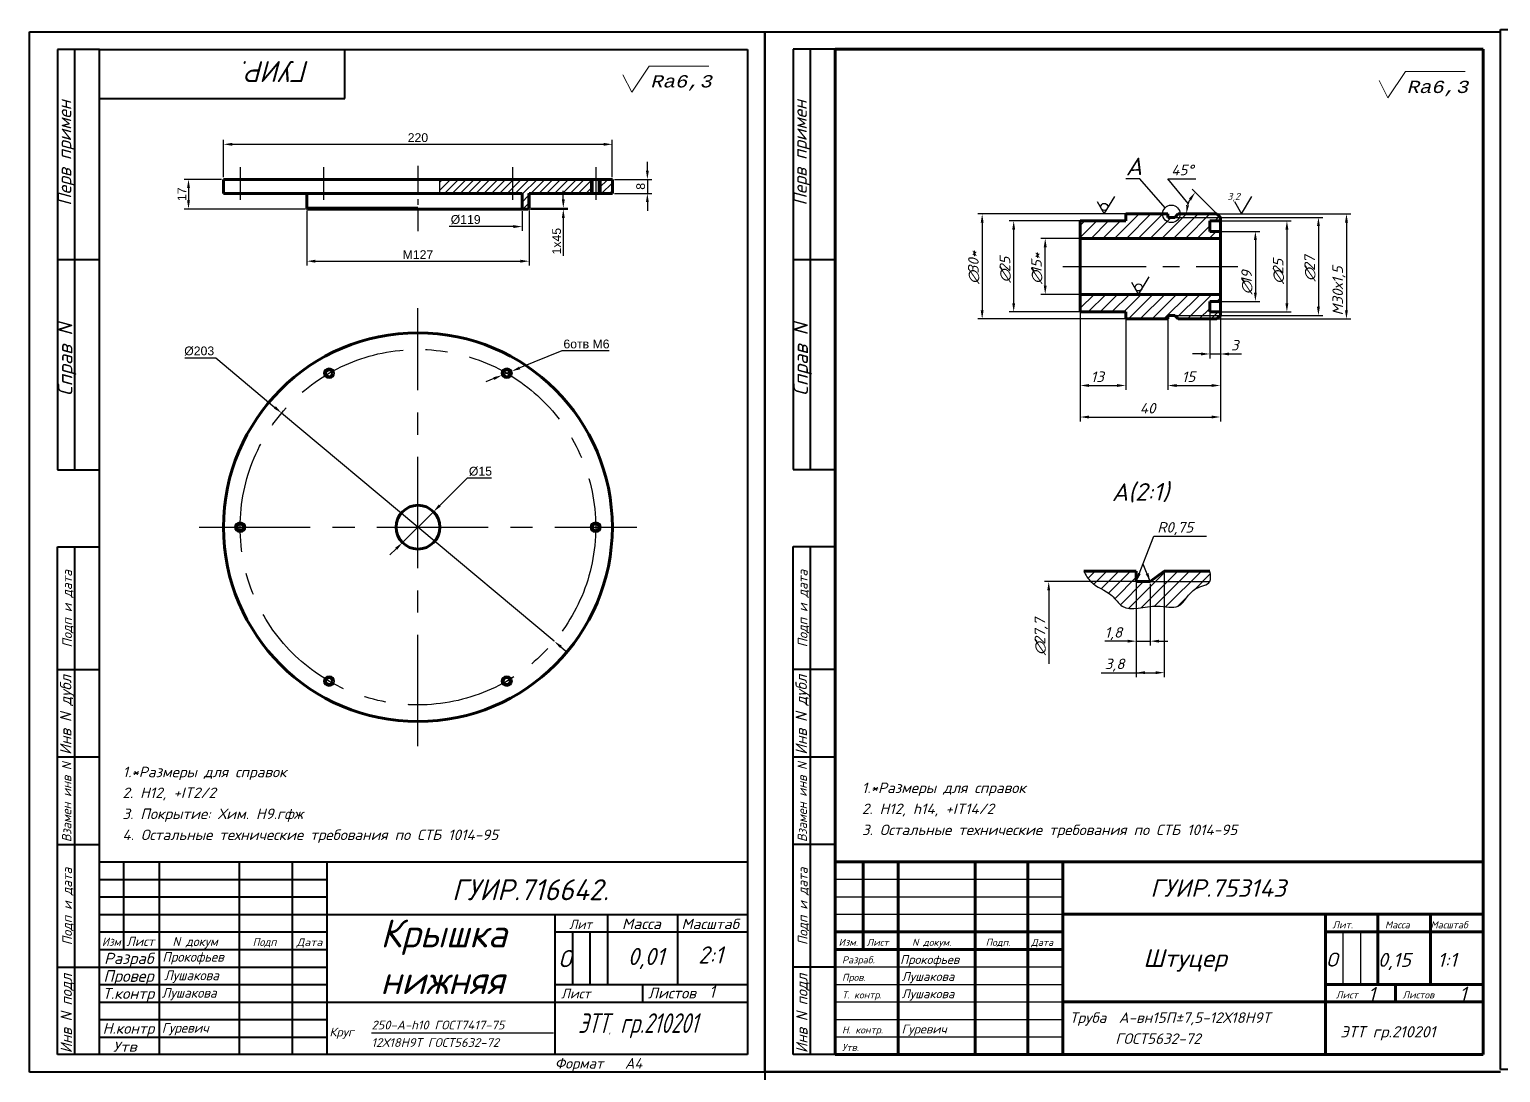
# Model space of a CAD drawing. Header units: millimetres. Extents: x 10739 to 32134, y 609 to 16625.
# Drawn here: x 28827.8 to 29247.8, y 3043.1 to 3341 of the extents above; entities that cross this region are included whole.
import ezdxf
from ezdxf.enums import TextEntityAlignment as Align

# ---------------------------------------------------------------- set-up
doc = ezdxf.new("R2010")
doc.units = ezdxf.units.MM
doc.linetypes.add('CENTER', pattern=[50.8, 31.75, -6.35, 6.35, -6.35])
for name, color, linetype in [('1', 2, 'Continuous'), ('разм', 3, 'Continuous'), ('РАМКА', 7, 'Continuous')]:
    doc.layers.add(name, color=color, linetype=linetype)
for name, color, linetype, lineweight in [('2', 1, 'Continuous', 60), ('разьеры', 10, 'Continuous', 25), ('тонкая-текст-02', 4, 'Continuous', 20)]:
    doc.layers.add(name, color=color, linetype=linetype, lineweight=lineweight)
doc.styles.add('6', font='cour.ttf', dxfattribs={"oblique": 15, "height": 3.5})
doc.styles.add('ADRF1', font='romans', dxfattribs={"oblique": 15})
doc.styles.add('ISOCPEUR', font='isocpeur.ttf', dxfattribs={"oblique": 15})
doc.styles.get("Standard").update_dxf_attribs({"font": 'arial.ttf'})
doc.dimstyles.new('ISO-25', dxfattribs={"dimtxt": 2.5, "dimasz": 2.5, "dimexe": 1.25, "dimexo": 0.625, "dimtad": 1, "dimtxsty": 'Standard', "dimcen": 2.5, "dimadec": 0, "dimazin": 0, "dimtfac": 1, "dimtmove": 0, "dimatfit": 3, "dimfxl": 1, "dimarcsym": 0})
doc.dimstyles.new('СВОЙ', dxfattribs={"dimtxt": 2.5, "dimasz": 2.5, "dimexe": 1.25, "dimexo": 0.625, "dimtad": 1, "dimtoh": 1, "dimtxsty": 'Standard', "dimcen": 2.5, "dimclrd": 256, "dimclre": 256, "dimadec": 0, "dimazin": 0, "dimtfac": 1, "dimtmove": 0, "dimatfit": 3, "dimfxl": 1, "dimarcsym": 0})

# ---------------------------------------------------------------- blocks, each defined once
blk = doc.blocks.new('*D137')
at = {"layer": 'Defpoints', "color": 0, "lineweight": 25, "transparency": 16777216}
for p in [(28943.14, 3203.24), (28934.27, 3194.43)]:
    blk.add_point(p, dxfattribs=at)
at = {"layer": 'разьеры', "lineweight": -2, "transparency": 16777216}
for p, q in [((28952.77, 3212.8), (28944.91, 3205)), ((28959.71, 3212.8), (28952.77, 3212.8)), ((28934.27, 3194.43), (28943.14, 3203.24)), ((28932.49, 3192.67), (28930.72, 3190.91))]:
    blk.add_line(p, q, dxfattribs=at)
at = {"layer": 'разьеры', "lineweight": 25, "transparency": 16777216}
for points in [[(28944.62, 3205.3), (28945.2, 3204.71), (28943.14, 3203.24)], [(28932.2, 3192.96), (28932.79, 3192.37), (28934.27, 3194.43)]]:
    blk.add_solid(points, dxfattribs=at)
at = {"layer": 'разьеры', "color": 0, "lineweight": 25, "transparency": 16777216, "insert": (28956.55, 3214.77), "char_height": 2.5, "width": 7.960854198074685e-13, "attachment_point": 5}
blk.add_mtext('%%c15', dxfattribs=at)
blk = doc.blocks.new('*D138')
at = {"layer": 'Defpoints', "color": 0, "lineweight": 25, "transparency": 16777216}
for p in [(28899.79, 3231.42), (28977.61, 3166.25)]:
    blk.add_point(p, dxfattribs=at)
at = {"layer": 'разьеры', "lineweight": -2, "transparency": 16777216}
for p, q in [((28872.14, 3247.15), (28881.01, 3247.15)), ((28881.01, 3247.15), (28897.88, 3233.02)), ((28977.61, 3166.25), (28899.79, 3231.42)), ((28979.53, 3164.65), (28981.44, 3163.04))]:
    blk.add_line(p, q, dxfattribs=at)
at = {"layer": 'разьеры', "lineweight": 25, "transparency": 16777216}
for points in [[(28898.14, 3233.34), (28897.61, 3232.7), (28899.79, 3231.42)], [(28979.8, 3164.97), (28979.26, 3164.33), (28977.61, 3166.25)]]:
    blk.add_solid(points, dxfattribs=at)
at = {"layer": 'разьеры', "color": 0, "lineweight": 25, "transparency": 16777216, "insert": (28876.26, 3249.12), "char_height": 2.5, "attachment_point": 5}
blk.add_mtext('%%c203', dxfattribs=at)
blk = doc.blocks.new('*D139')
at = {"layer": 'Defpoints', "color": 0, "lineweight": 25, "transparency": 16777216}
for p in [(28994.2, 3308.15), (28883.2, 3298.15), (28994.2, 3298.15)]:
    blk.add_point(p, dxfattribs=at)
at = {"layer": 'разьеры', "color": 0, "lineweight": -2, "transparency": 16777216}
for p, q in [((28883.2, 3298.78), (28883.2, 3309.4)), ((28885.7, 3308.15), (28991.7, 3308.15)), ((28994.2, 3298.78), (28994.2, 3309.4))]:
    blk.add_line(p, q, dxfattribs=at)
at = {"layer": 'разьеры', "color": 0, "lineweight": 25, "transparency": 16777216}
for points in [[(28885.7, 3308.57), (28885.7, 3307.74), (28883.2, 3308.15)], [(28991.7, 3308.57), (28991.7, 3307.74), (28994.2, 3308.15)]]:
    blk.add_solid(points, dxfattribs=at)
at = {"layer": 'разьеры', "color": 0, "lineweight": 25, "transparency": 16777216, "insert": (28938.7, 3310.05), "char_height": 2.5, "attachment_point": 5}
blk.add_mtext('220', dxfattribs=at)
blk = doc.blocks.new('*D140')
at = {"layer": 'Defpoints', "color": 0, "lineweight": 25, "transparency": 16777216}
for p in [(28994.2, 3298.15), (28994.2, 3294.15), (29004.2, 3294.15)]:
    blk.add_point(p, dxfattribs=at)
at = {"layer": 'разьеры', "color": 0, "lineweight": -2, "transparency": 16777216}
for p, q in [((29004.2, 3300.65), (29004.2, 3303.15)), ((28994.83, 3298.15), (29005.45, 3298.15)), ((29004.2, 3298.15), (29004.2, 3294.15)), ((28994.83, 3294.15), (29005.45, 3294.15)), ((29004.2, 3291.65), (29004.2, 3289.15))]:
    blk.add_line(p, q, dxfattribs=at)
at = {"layer": 'разьеры', "color": 0, "lineweight": 25, "transparency": 16777216}
for points in [[(29003.79, 3300.65), (29004.62, 3300.65), (29004.2, 3298.15)], [(29003.79, 3291.65), (29004.62, 3291.65), (29004.2, 3294.15)]]:
    blk.add_solid(points, dxfattribs=at)
at = {"layer": 'разьеры', "color": 0, "lineweight": 25, "transparency": 16777216, "insert": (29002.3, 3296.15), "char_height": 2.5, "attachment_point": 5, "rotation": 90}
blk.add_mtext('8', dxfattribs=at)
blk = doc.blocks.new('*D145')
at = {"layer": 'Defpoints', "color": 0, "lineweight": 60, "transparency": 16777216}
for p in [(28906.95, 3289.9), (28970.45, 3289.9), (28970.45, 3274.78)]:
    blk.add_point(p, dxfattribs=at)
at = {"layer": 'разьеры', "color": 0, "lineweight": -2, "transparency": 16777216}
for p, q in [((28906.95, 3289.28), (28906.95, 3273.53)), ((28970.45, 3289.28), (28970.45, 3273.53)), ((28909.45, 3274.78), (28967.95, 3274.78))]:
    blk.add_line(p, q, dxfattribs=at)
at = {"layer": 'разьеры', "color": 0, "lineweight": 60, "transparency": 16777216}
for points in [[(28909.45, 3275.2), (28909.45, 3274.36), (28906.95, 3274.78)], [(28967.95, 3275.2), (28967.95, 3274.36), (28970.45, 3274.78)]]:
    blk.add_solid(points, dxfattribs=at)
at = {"layer": 'разьеры', "color": 0, "lineweight": 25, "transparency": 16777216, "insert": (28938.7, 3276.66), "char_height": 2.5, "attachment_point": 5}
blk.add_mtext('M127', dxfattribs=at)
blk = doc.blocks.new('*U147')
at = {"lineweight": 25}
blk.add_circle((0, 0), 1.5, dxfattribs=at)
at = {"lineweight": 60}
blk.add_circle((0, 0), 1, dxfattribs=at)
blk = doc.blocks.new('*U148')
at = {"color": 0, "linetype": 'ByBlock', "lineweight": -2, "transparency": 16777216}
for p, rotation in [((28913.33, 3242.79), 120), ((28964.08, 3242.79), 59.99999999999999), ((28887.95, 3198.83), 180), ((28913.33, 3154.88), 239.9999999999999), ((28964.08, 3154.88), 299.9999999999999)]:
    blk.add_blockref('*U147', p, dxfattribs=dict(at, rotation=rotation))
blk.add_blockref('*U147', (28989.45, 3198.83), dxfattribs=at)
blk = doc.blocks.new('*D149')
at = {"layer": 'Defpoints', "color": 0, "lineweight": 25, "transparency": 16777216}
for p in [(28965.46, 3243.36), (28962.69, 3242.22)]:
    blk.add_point(p, dxfattribs=at)
at = {"layer": 'разьеры', "lineweight": -2, "transparency": 16777216}
for p, q in [((28979.76, 3249.22), (28967.78, 3244.3)), ((28993.26, 3249.22), (28979.76, 3249.22)), ((28962.69, 3242.22), (28965.46, 3243.36)), ((28960.38, 3241.27), (28958.06, 3240.32))]:
    blk.add_line(p, q, dxfattribs=at)
at = {"layer": 'разьеры', "lineweight": 25, "transparency": 16777216}
for points in [[(28967.62, 3244.69), (28967.94, 3243.92), (28965.46, 3243.36)], [(28960.22, 3241.65), (28960.54, 3240.88), (28962.69, 3242.22)]]:
    blk.add_solid(points, dxfattribs=at)
at = {"layer": 'разьеры', "color": 0, "lineweight": 25, "transparency": 16777216, "insert": (28986.82, 3251.13), "char_height": 2.5, "attachment_point": 5}
blk.add_mtext('6отв M6', dxfattribs=at)
blk = doc.blocks.new('*D150')
at = {"layer": 'Defpoints', "color": 0, "lineweight": 60, "transparency": 16777216}
for p in [(28938.7, 3289.65), (28968.45, 3289.65), (28938.7, 3284.67)]:
    blk.add_point(p, dxfattribs=at)
at = {"layer": 'разьеры', "color": 0, "lineweight": -2, "transparency": 16777216}
for p, q in [((28968.45, 3289.03), (28968.45, 3283.42)), ((28965.95, 3284.67), (28947.58, 3284.67))]:
    blk.add_line(p, q, dxfattribs=at)
at = {"layer": 'разьеры', "color": 0, "lineweight": 60, "transparency": 16777216}
blk.add_solid([(28965.95, 3285.09), (28965.95, 3284.25), (28968.45, 3284.67)], dxfattribs=at)
at = {"layer": 'разьеры', "color": 0, "lineweight": 25, "transparency": 16777216, "insert": (28952.33, 3286.64), "char_height": 2.5, "attachment_point": 5}
blk.add_mtext('%%C119', dxfattribs=at)
blk = doc.blocks.new('_None')
blk = doc.blocks.new('*D161')
at = {"layer": 'Defpoints', "color": 0, "lineweight": 25, "transparency": 16777216}
for p in [(28883.2, 3298.15), (28873.2, 3289.65), (28907.2, 3289.65)]:
    blk.add_point(p, dxfattribs=at)
at = {"layer": 'разьеры', "color": 0, "lineweight": -2, "transparency": 16777216}
for p, q in [((28882.58, 3298.15), (28871.95, 3298.15)), ((28873.2, 3295.65), (28873.2, 3292.15)), ((28906.58, 3289.65), (28871.95, 3289.65))]:
    blk.add_line(p, q, dxfattribs=at)
at = {"layer": 'разьеры', "color": 0, "lineweight": 25, "transparency": 16777216}
for points in [[(28872.79, 3295.65), (28873.62, 3295.65), (28873.2, 3298.15)], [(28872.79, 3292.15), (28873.62, 3292.15), (28873.2, 3289.65)]]:
    blk.add_solid(points, dxfattribs=at)
at = {"layer": 'разьеры', "color": 0, "lineweight": 25, "transparency": 16777216, "insert": (28871.32, 3293.9), "char_height": 2.5, "attachment_point": 5, "rotation": 90}
blk.add_mtext('17', dxfattribs=at)
blk = doc.blocks.new('*D188')
at = {"layer": 'Defpoints', "color": 0, "lineweight": 60, "transparency": 16777216}
for p in [(28970.2, 3289.9), (28970.2, 3289.65), (28980.2, 3289.65)]:
    blk.add_point(p, dxfattribs=at)
at = {"layer": 'разьеры', "color": 0, "lineweight": -2, "transparency": 16777216}
for p, q in [((28980.2, 3292.4), (28980.2, 3294.9)), ((28970.83, 3289.9), (28981.45, 3289.9)), ((28970.83, 3289.65), (28981.45, 3289.65)), ((28980.2, 3289.9), (28980.2, 3289.65)), ((28980.2, 3287.15), (28980.2, 3276.35))]:
    blk.add_line(p, q, dxfattribs=at)
at = {"layer": 'разьеры', "color": 0, "lineweight": 60, "transparency": 16777216}
for points in [[(28979.79, 3292.4), (28980.62, 3292.4), (28980.2, 3289.9)], [(28979.79, 3287.15), (28980.62, 3287.15), (28980.2, 3289.65)]]:
    blk.add_solid(points, dxfattribs=at)
at = {"layer": 'разьеры', "color": 0, "lineweight": 25, "transparency": 16777216, "insert": (28978.3, 3280.5), "char_height": 2.5, "attachment_point": 5, "rotation": 90}
blk.add_mtext('1x45', dxfattribs=at)

msp = doc.modelspace()

# ---------------------------------------------------------------- hatches: boundary and pattern name
at = {"lineweight": 25}
h = msp.add_hatch(dxfattribs=at)
h.set_pattern_fill('ANSI31', color=256, scale=0.5)
h.paths.add_polyline_path([(28994.20227, 3298.15272), (28990.95227, 3298.15272), (28990.95227, 3294.66254), (28990.95227, 3294.15272), (28992.70227, 3294.15272), (28993.70227, 3294.15272), (28994.20227, 3294.15272)])
h.paths.add_polyline_path([(28990.95227, 3298.15272), (28990.45227, 3298.15272), (28990.45227, 3294.15272), (28990.95227, 3294.15272)])
h.paths.add_polyline_path([(28988.45227, 3298.15272), (28987.95227, 3298.15272), (28987.95227, 3294.15272), (28988.45227, 3294.15272)])
h.paths.add_polyline_path([(28987.95227, 3298.15272), (28965.70228, 3298.15272), (28965.70228, 3294.15272), (28968.45227, 3294.15272), (28968.45227, 3289.65272), (28970.20227, 3289.65272), (28970.20227, 3294.15272), (28970.45227, 3294.15272), (28986.20227, 3294.15272), (28987.95227, 3294.15272)])
h.paths.add_polyline_path([(28965.70228, 3298.15272), (28944.95227, 3298.15272), (28944.95227, 3294.15272), (28955.20227, 3294.15272), (28965.70228, 3294.15272)])
at = {"layer": '1'}
h = msp.add_hatch(dxfattribs=at)
h.set_pattern_fill('ANSI31', scale=0.75, style=0)
h.set_pattern_definition([(45, (29047.7864, 3043.2854), (-1.683798, 1.683798), [])])
h.paths.add_polyline_path([(29152.78642, 3259.28543), (29154.78642, 3259.28543), (29167.78642, 3259.28543), (29167.78642, 3260.28543), (29164.78642, 3260.28543), (29164.78642, 3263.28543), (29167.78642, 3263.28543), (29167.78642, 3265.28543), (29127.78642, 3265.28543), (29127.78642, 3260.28543), (29140.78642, 3260.28543), (29140.78642, 3258.28543), (29152.78642, 3258.28543)])
h.paths.add_polyline_path([(29166.78642, 3258.28543), (29167.78642, 3259.28543), (29154.78642, 3259.28543), (29155.78642, 3258.28543)], flags=17)
h.paths.add_polyline_path([(29154.78642, 3287.28543), (29152.78642, 3287.28543), (29152.78642, 3288.28543), (29140.78642, 3288.28543), (29140.78642, 3286.28543), (29127.78642, 3286.28543), (29127.78642, 3281.28543), (29167.78642, 3281.28543), (29167.78642, 3283.28543), (29164.78642, 3283.28543), (29164.78642, 3286.28543), (29167.78642, 3286.28543), (29167.78642, 3287.28543)])
h.paths.add_polyline_path([(29155.78642, 3288.28543), (29154.78642, 3287.28543), (29167.78642, 3287.28543), (29166.78642, 3288.28543)], flags=17)
h = msp.add_hatch(dxfattribs=at)
h.set_pattern_fill('ANSI31', scale=0.75, style=0)
h.set_pattern_definition([(45, (28998.7864, 3046.2854), (-1.683798, 1.683798), [])])
edge = h.paths.add_edge_path()
edge.add_spline(control_points=[(29128.78642, 3186.28543), (29129.37851, 3185.20246), (29131.15478, 3181.95355), (29136.43105, 3180.54925), (29140.71225, 3173.8846), (29148.32479, 3177.40348), (29156.84363, 3174.72015), (29159.10636, 3181.85662), (29164.1791, 3182.21274), (29164.78642, 3183.28543)], knot_values=[0, 0, 0, 0, 3.605551275, 10.816653826, 15.059294514, 25.059294514, 31.059294514, 38.130362325, 42.60249828, 42.60249828, 42.60249828, 42.60249828], degree=3, periodic=0)
edge.add_line((29164.78642, 3183.28543), (29147.78642, 3183.28543))
edge.add_line((29147.78642, 3183.28543), (29143.78642, 3183.28543))
edge.add_line((29143.78642, 3183.28543), (29143.78642, 3186.28543))
edge.add_line((29143.78642, 3186.28543), (29128.78642, 3186.28543))
edge = h.paths.add_edge_path()
edge.add_spline(control_points=[(29164.78642, 3183.28543), (29165.19382, 3184.00502), (29164.99012, 3185.14523), (29164.78642, 3186.28543)], knot_values=[0, 0, 0, 0, 3, 3, 3, 3], degree=3, periodic=0)
edge.add_line((29164.78642, 3186.28543), (29151.78642, 3186.28543))
edge.add_line((29151.78642, 3186.28543), (29147.78642, 3183.28543))
edge.add_line((29147.78642, 3183.28543), (29164.78642, 3183.28543))

# ---------------------------------------------------------------- linework, layer by layer
at = {"color": 0, "lineweight": 40}
for p, q in [((28827.78645, 3043.23942), (28827.78645, 3340.23942)), ((28827.78645, 3340.23942), (29037.78645, 3340.23942)), ((29037.78642, 3043.28543), (29037.78642, 3340.28543)), ((29037.78642, 3340.28543), (29247.78642, 3340.28543)), ((29037.78645, 3043.28542), (29037.78645, 3340.28542)), ((29247.7864, 3043.96151), (29247.7864, 3340.96151)), ((29247.7864, 3340.96151), (29457.7864, 3340.96151)), ((28847.78645, 3335.23942), (28835.78645, 3335.23942)), ((28835.78645, 3335.23942), (28835.78645, 3215.23942)), ((28840.78645, 3215.23942), (28840.78645, 3335.23942)), ((28847.78645, 3048.23942), (28847.78645, 3335.23942)), ((28847.78645, 3335.23942), (29032.78645, 3335.23942)), ((28917.78645, 3321.23942), (28917.78645, 3335.23942)), ((29032.78645, 3335.23942), (29032.78645, 3048.23942)), ((29057.78642, 3335.28543), (29045.78642, 3335.28543)), ((29045.78642, 3335.28543), (29045.78642, 3215.28543)), ((29050.78642, 3215.28543), (29050.78642, 3335.28543)), ((29057.78642, 3335.28543), (29242.78642, 3335.28543)), ((28847.78645, 3321.23942), (28917.78645, 3321.23942)), ((28835.78645, 3275.23942), (28847.78645, 3275.23942)), ((29045.78642, 3275.28543), (29057.78642, 3275.28543)), ((28835.78645, 3215.23942), (28847.78645, 3215.23942)), ((29045.78642, 3215.28543), (29057.78642, 3215.28543)), ((28835.78645, 3048.23942), (28835.78645, 3193.23942)), ((28835.78645, 3193.23942), (28847.78645, 3193.23942)), ((28840.78645, 3048.23942), (28840.78645, 3193.23942)), ((29045.78642, 3048.28543), (29045.78642, 3193.28543)), ((29045.78642, 3193.28543), (29057.78642, 3193.28543)), ((29050.78642, 3048.28543), (29050.78642, 3193.28543)), ((28835.78645, 3158.23942), (28847.78645, 3158.23942)), ((29045.78642, 3158.28543), (29057.78642, 3158.28543)), ((28835.78645, 3133.23942), (28847.78645, 3133.23942)), ((29045.78642, 3133.28543), (29057.78642, 3133.28543)), ((28835.78645, 3108.23942), (28847.78645, 3108.23942)), ((29045.78642, 3108.28543), (29057.78642, 3108.28543)), ((28847.78645, 3103.23942), (29032.78645, 3103.23942)), ((28854.78645, 3078.23942), (28854.78645, 3103.23942)), ((28864.78645, 3103.23942), (28864.78645, 3048.23942)), ((28887.78645, 3048.23942), (28887.78645, 3103.23942)), ((28902.78645, 3103.23942), (28902.78645, 3048.23942)), ((28912.78645, 3048.23942), (28912.78645, 3103.23942)), ((28847.78645, 3098.23942), (28912.78645, 3098.23942)), ((28847.78645, 3093.23942), (28912.78645, 3093.23942)), ((28847.78645, 3088.23942), (28912.78645, 3088.23942)), ((28912.78645, 3088.23942), (29032.78645, 3088.23942)), ((28977.78645, 3088.23942), (28977.78645, 3048.23942)), ((28992.78645, 3088.23942), (28992.78645, 3068.23942)), ((29012.78645, 3088.23942), (29012.78645, 3068.23942)), ((28847.78645, 3083.23942), (28912.78645, 3083.23942)), ((28977.78645, 3083.23942), (29032.78645, 3083.23942)), ((28982.78645, 3083.23942), (28982.78645, 3068.23942)), ((28987.78645, 3083.23942), (28987.78645, 3068.23942)), ((28847.78645, 3078.23942), (28912.78645, 3078.23942)), ((28835.78645, 3073.23942), (28847.78645, 3073.23942)), ((28847.78645, 3073.23942), (28912.78645, 3073.23942)), ((29045.78642, 3073.28543), (29057.78642, 3073.28543)), ((28847.78645, 3068.23942), (28912.78645, 3068.23942)), ((28977.78645, 3068.23942), (29032.78645, 3068.23942)), ((29002.78645, 3068.23942), (29002.78645, 3063.23942)), ((28847.78645, 3063.23942), (28912.78645, 3063.23942)), ((28912.78645, 3063.23942), (29032.78645, 3063.23942)), ((28847.78645, 3058.23942), (28912.78645, 3058.23942)), ((28847.78645, 3053.23942), (28912.78645, 3053.23942)), ((28847.78645, 3048.23942), (28835.78645, 3048.23942)), ((29032.78645, 3048.23942), (28847.78645, 3048.23942)), ((29057.78642, 3048.28543), (29045.78642, 3048.28543)), ((29037.78645, 3043.23942), (28827.78645, 3043.23942)), ((29247.78642, 3043.28543), (29037.78642, 3043.28543)), ((29037.78647, 2746.28544), (29037.78647, 3043.28544)), ((29037.78647, 3043.28544), (29247.78647, 3043.28544)), ((29457.7864, 3043.96151), (29247.7864, 3043.96151))]:
    msp.add_line(p, q, dxfattribs=at)
at = {"linetype": 'CENTER', "lineweight": 25}
for p, q in [((28887.95227, 3301.65272), (28887.95227, 3292.25509)), ((28989.45227, 3301.65272), (28989.45227, 3292.25509)), ((28989.45227, 3299.65272), (28989.45227, 3292.25509)), ((28938.70227, 3136.33497), (28938.70227, 3261.33497)), ((28876.20227, 3198.83497), (29001.20227, 3198.83497))]:
    msp.add_line(p, q, dxfattribs=at)
at = {"color": 7, "linetype": 'CENTER', "lineweight": 25}
for p, q in [((28911.70226, 3301.65272), (28911.70226, 3292.25509)), ((28965.70228, 3301.65272), (28965.70228, 3292.25509))]:
    msp.add_line(p, q, dxfattribs=at)
at = {"linetype": 'CENTER', "ltscale": 0.25}
msp.add_line((28938.70227, 3301.97817), (28938.70227, 3283.354), dxfattribs=at)
at = {"lineweight": 60}
for p, q in [((28994.20227, 3298.15272), (28883.20227, 3298.15272)), ((28883.20227, 3294.15272), (28883.20227, 3298.15272)), ((28988.45227, 3294.15272), (28988.45227, 3298.15272)), ((28990.45227, 3298.15272), (28990.45227, 3294.15272)), ((28994.20227, 3294.15272), (28994.20227, 3298.15272)), ((28884.70227, 3294.15272), (28883.20227, 3294.15272)), ((28886.20227, 3294.15272), (28884.70227, 3294.15272)), ((28891.20227, 3294.15272), (28886.20227, 3294.15272)), ((28891.20227, 3294.15272), (28906.95227, 3294.15272)), ((28906.95227, 3294.15272), (28906.95227, 3289.90272)), ((28907.20227, 3294.15272), (28906.95227, 3294.15272)), ((28907.20227, 3294.15272), (28922.20227, 3294.15272)), ((28922.20227, 3294.15272), (28938.70227, 3294.15272)), ((28955.20227, 3294.15272), (28938.70227, 3294.15272)), ((28968.45227, 3294.15272), (28955.20227, 3294.15272)), ((28968.45227, 3289.65272), (28968.45227, 3294.15272)), ((28986.20227, 3294.15272), (28970.45227, 3294.15272)), ((28970.45227, 3294.15272), (28970.45227, 3289.90272)), ((28986.20227, 3294.15272), (28991.20227, 3294.15272)), ((28992.70227, 3294.15272), (28989.45227, 3294.15272)), ((28993.70227, 3294.15272), (28992.70227, 3294.15272)), ((28993.70227, 3294.15272), (28994.20227, 3294.15272)), ((28906.95227, 3289.90272), (28907.20227, 3289.65272)), ((28906.95227, 3289.90272), (28938.70227, 3289.90272)), ((28907.20227, 3289.65272), (28908.95227, 3289.65272)), ((28938.70227, 3289.65272), (28908.95227, 3289.65272)), ((28968.45227, 3289.65272), (28938.70227, 3289.65272)), ((28970.20227, 3289.65272), (28968.45227, 3289.65272)), ((28970.45227, 3289.90272), (28970.20227, 3289.65272))]:
    msp.add_line(p, q, dxfattribs=at)
at = {"lineweight": 25}
for p, q in [((28890.45227, 3298.15272), (28885.45227, 3298.15272)), ((28909.20227, 3298.15272), (28914.20227, 3298.15272)), ((28914.20227, 3298.15272), (28911.70227, 3298.15272)), ((28994.20227, 3294.15272), (28994.20227, 3298.15272)), ((28907.20227, 3289.65272), (28907.20227, 3294.15272)), ((28970.20227, 3289.65272), (28970.20227, 3294.15272)), ((28970.20227, 3294.15272), (28970.45227, 3294.15272))]:
    msp.add_line(p, q, dxfattribs=at)
at = {"color": 7}
for p, q in [((28932.45227, 3298.15272), (28931.20227, 3298.15272)), ((28944.95227, 3298.15272), (28946.20227, 3298.15272)), ((28944.95227, 3294.15272), (28944.95227, 3298.15272)), ((28987.95227, 3298.15272), (28987.95227, 3294.15272))]:
    msp.add_line(p, q, dxfattribs=at)
at = {"color": 7, "lineweight": 25}
for p, q in [((28987.95227, 3298.15272), (28987.95227, 3294.15272)), ((28990.95227, 3298.15272), (28990.95227, 3294.15272)), ((28990.95227, 3298.15272), (28990.95227, 3294.66254))]:
    msp.add_line(p, q, dxfattribs=at)
at = {"lineweight": 60}
for radius in [55.5, 6.25]:
    msp.add_circle((28938.70227, 3198.83497), radius, dxfattribs=at)
at = {"linetype": 'CENTER', "lineweight": 25}
msp.add_circle((28938.70227, 3198.83497), 50.75, dxfattribs=at)
at = {"layer": '1', "color": 7}
for p, q in [((29154.78642, 3287.28543), (29167.78642, 3287.28543)), ((29154.78642, 3259.28543), (29167.78642, 3259.28543)), ((29147.78642, 3183.28543), (29164.78642, 3183.28543))]:
    msp.add_line(p, q, dxfattribs=at)
at = {"layer": '1', "color": 7, "linetype": 'CENTER', "ltscale": 0.75}
msp.add_line((29122.78642, 3273.28543), (29172.78642, 3273.28543), dxfattribs=at)
at = {"layer": '1', "color": 7}
msp.add_spline([(29128.78642, 3186.28543), (29130.78642, 3183.28543), (29136.78642, 3179.28543), (29139.78642, 3176.28543), (29149.78642, 3176.28543), (29155.78642, 3176.28543), (29160.78642, 3181.28543), (29164.78642, 3183.28543), (29164.78642, 3186.28543)], degree=3, dxfattribs=at)
at = {"layer": '2', "color": 7}
for p, q in [((29127.78642, 3260.28543), (29127.78642, 3286.28543)), ((29127.78642, 3286.28543), (29140.78642, 3286.28543)), ((29140.78642, 3288.28543), (29152.78642, 3288.28543)), ((29140.78642, 3286.28543), (29140.78642, 3288.28543)), ((29152.78642, 3288.28543), (29152.78642, 3287.28543)), ((29152.78642, 3287.28543), (29154.78642, 3287.28543)), ((29154.78642, 3287.28543), (29155.78642, 3288.28543)), ((29155.78642, 3288.28543), (29166.78642, 3288.28543)), ((29164.78642, 3283.28543), (29164.78642, 3286.28543)), ((29164.78642, 3286.28543), (29167.78642, 3286.28543)), ((29166.78642, 3288.28543), (29167.78642, 3287.28543)), ((29167.78642, 3259.28543), (29167.78642, 3287.28543)), ((29127.78642, 3281.28543), (29167.78642, 3281.28543)), ((29167.78642, 3283.28543), (29164.78642, 3283.28543)), ((29127.78642, 3265.28543), (29167.78642, 3265.28543)), ((29127.78642, 3260.28543), (29140.78642, 3260.28543)), ((29140.78642, 3260.28543), (29140.78642, 3258.28543)), ((29152.78642, 3259.28543), (29154.78642, 3259.28543)), ((29152.78642, 3258.28543), (29152.78642, 3259.28543)), ((29154.78642, 3259.28543), (29155.78642, 3258.28543)), ((29164.78642, 3263.28543), (29164.78642, 3260.28543)), ((29167.78642, 3263.28543), (29164.78642, 3263.28543)), ((29164.78642, 3260.28543), (29167.78642, 3260.28543)), ((29166.78642, 3258.28543), (29167.78642, 3259.28543)), ((29140.78642, 3258.28543), (29152.78642, 3258.28543)), ((29155.78642, 3258.28543), (29166.78642, 3258.28543)), ((29128.78642, 3186.28543), (29143.78642, 3186.28543)), ((29143.78642, 3186.28543), (29143.78642, 3183.28543)), ((29147.78642, 3183.28543), (29151.78642, 3186.28543)), ((29151.78642, 3186.28543), (29164.78642, 3186.28543)), ((29143.78642, 3183.28543), (29147.78642, 3183.28543))]:
    msp.add_line(p, q, dxfattribs=at)
at = {"layer": 'разм', "color": 7}
for p, q in [((29144.78642, 3298.28543), (29140.78642, 3298.28543)), ((29152.03772, 3290.03413), (29144.78642, 3298.28543)), ((29158.61024, 3291.29685), (29152.78642, 3298.28543)), ((29152.78642, 3298.28543), (29160.78642, 3298.28543)), ((29166.78642, 3288.28543), (29159.74143, 3295.33042)), ((29141.16142, 3288.28543), (29098.53642, 3288.28543)), ((29099.78642, 3285.78543), (29099.78642, 3260.78543)), ((29131.16142, 3286.28543), (29107.53642, 3286.28543)), ((29165.41142, 3288.28543), (29205.03642, 3288.28543)), ((29167.41142, 3287.28543), (29197.03642, 3287.28543)), ((29167.41142, 3286.28543), (29188.03642, 3286.28543)), ((29195.78642, 3284.78543), (29195.78642, 3261.78543)), ((29203.78642, 3285.78543), (29203.78642, 3260.78543)), ((29108.78642, 3262.78543), (29108.78642, 3283.78543)), ((29128.16142, 3281.28543), (29116.53642, 3281.28543)), ((29167.41142, 3283.28543), (29179.03642, 3283.28543)), ((29177.78642, 3280.78543), (29177.78642, 3265.78543)), ((29186.78642, 3283.78543), (29186.78642, 3262.78543)), ((29117.78642, 3267.78543), (29117.78642, 3278.78543)), ((29128.16142, 3265.28543), (29116.53642, 3265.28543)), ((29131.16142, 3260.28543), (29107.53642, 3260.28543)), ((29127.78642, 3261.66043), (29127.78642, 3238.03543)), ((29140.78642, 3259.28543), (29140.78642, 3238.03543)), ((29164.78642, 3260.66043), (29164.78642, 3247.03543)), ((29167.41142, 3263.28543), (29179.03642, 3263.28543)), ((29167.41142, 3260.28543), (29188.03642, 3260.28543)), ((29167.41142, 3259.28543), (29197.03642, 3259.28543)), ((29167.78642, 3260.66043), (29167.78642, 3247.03543)), ((29141.16142, 3258.28543), (29098.53642, 3258.28543)), ((29152.78642, 3258.66043), (29152.78642, 3238.03543)), ((29165.41142, 3258.28543), (29205.03642, 3258.28543)), ((29167.78642, 3258.66043), (29167.78642, 3238.03543)), ((29127.78642, 3247.66043), (29127.78642, 3229.03543)), ((29162.28642, 3248.28543), (29159.78642, 3248.28543)), ((29164.78642, 3248.28543), (29167.78642, 3248.28543)), ((29167.78642, 3247.66043), (29167.78642, 3229.03543)), ((29170.28642, 3248.28543), (29173.78642, 3248.28543)), ((29130.28642, 3239.28543), (29138.28642, 3239.28543)), ((29155.28642, 3239.28543), (29165.28642, 3239.28543)), ((29130.28642, 3230.28543), (29165.28642, 3230.28543)), ((29143.78642, 3183.66043), (29143.78642, 3165.03543)), ((29151.78642, 3185.66043), (29151.78642, 3156.03543)), ((29144.16142, 3183.28543), (29117.53642, 3183.28543)), ((29118.78642, 3180.78543), (29118.78642, 3159.78543)), ((29147.78642, 3182.66043), (29147.78642, 3165.03543)), ((29143.78642, 3172.66043), (29143.78642, 3156.03543)), ((29141.28642, 3166.28543), (29134.78642, 3166.28543)), ((29143.78642, 3166.28543), (29147.78642, 3166.28543)), ((29150.28642, 3166.28543), (29152.78642, 3166.28543)), ((29133.78642, 3157.28543), (29149.28642, 3157.28543)), ((28925.41213, 3054.42279), (28977.41213, 3054.42279))]:
    msp.add_line(p, q, dxfattribs=at)
at = {"layer": 'разм', "color": 7, "lineweight": -3}
for p, q in [((29134.6407, 3288.28543), (29137.6407, 3293.28543)), ((29173.78642, 3288.28543), (29176.78642, 3293.28543)), ((29132.6407, 3291.78543), (29134.6407, 3288.28543)), ((29171.78642, 3291.78543), (29173.78642, 3288.28543)), ((29142.44609, 3268.78544), (29144.44609, 3265.28544)), ((29144.44609, 3265.28544), (29147.44609, 3270.28544))]:
    msp.add_line(p, q, dxfattribs=at)
at = {"layer": 'разм', "color": 7}
for centre, radius in [((29134.6407, 3290.28543), 1), ((29153.78642, 3288.28543), 2.5), ((29144.44609, 3267.28544), 1)]:
    msp.add_circle(centre, radius, dxfattribs=at)
msp.add_arc((29166.78642, 3288.28543), 8.71312, 151.4964299, 163.5035701, dxfattribs=at)
for points in [[(29158.79559, 3292.69277), (29159.46328, 3292.19414), (29160.62531, 3294.44654)], [(29158.84431, 3290.6998), (29158.01959, 3290.81935), (29158.07329, 3288.28543)], [(29099.36975, 3285.78543), (29100.20308, 3285.78543), (29099.78642, 3288.28543)], [(29108.36975, 3283.78543), (29109.20308, 3283.78543), (29108.78642, 3286.28543)], [(29186.36975, 3283.78543), (29187.20308, 3283.78543), (29186.78642, 3286.28543)], [(29195.36975, 3284.78543), (29196.20308, 3284.78543), (29195.78642, 3287.28543)], [(29203.36975, 3285.78543), (29204.20308, 3285.78543), (29203.78642, 3288.28543)], [(29117.36975, 3278.78543), (29118.20308, 3278.78543), (29117.78642, 3281.28543)], [(29177.36975, 3280.78543), (29178.20308, 3280.78543), (29177.78642, 3283.28543)], [(29117.36975, 3267.78543), (29118.20308, 3267.78543), (29117.78642, 3265.28543)], [(29177.36975, 3265.78543), (29178.20308, 3265.78543), (29177.78642, 3263.28543)], [(29099.36975, 3260.78543), (29100.20308, 3260.78543), (29099.78642, 3258.28543)], [(29108.36975, 3262.78543), (29109.20308, 3262.78543), (29108.78642, 3260.28543)], [(29186.36975, 3262.78543), (29187.20308, 3262.78543), (29186.78642, 3260.28543)], [(29195.36975, 3261.78543), (29196.20308, 3261.78543), (29195.78642, 3259.28543)], [(29203.36975, 3260.78543), (29204.20308, 3260.78543), (29203.78642, 3258.28543)], [(29162.28642, 3248.7021), (29162.28642, 3247.86877), (29164.78642, 3248.28543)], [(29170.28642, 3248.7021), (29170.28642, 3247.86877), (29167.78642, 3248.28543)], [(29130.28642, 3239.7021), (29130.28642, 3238.86877), (29127.78642, 3239.28543)], [(29138.28642, 3239.7021), (29138.28642, 3238.86877), (29140.78642, 3239.28543)], [(29155.28642, 3239.7021), (29155.28642, 3238.86877), (29152.78642, 3239.28543)], [(29165.28642, 3239.7021), (29165.28642, 3238.86877), (29167.78642, 3239.28543)], [(29130.28642, 3230.7021), (29130.28642, 3229.86877), (29127.78642, 3230.28543)], [(29165.28642, 3230.7021), (29165.28642, 3229.86877), (29167.78642, 3230.28543)], [(29118.36975, 3180.78543), (29119.20308, 3180.78543), (29118.78642, 3183.28543)], [(29141.28642, 3166.7021), (29141.28642, 3165.86877), (29143.78642, 3166.28543)], [(29150.28642, 3166.7021), (29150.28642, 3165.86877), (29147.78642, 3166.28543)], [(29146.28642, 3157.7021), (29146.28642, 3156.86877), (29143.78642, 3157.28543)], [(29149.28642, 3157.7021), (29149.28642, 3156.86877), (29151.78642, 3157.28543)]]:
    msp.add_solid(points, dxfattribs=at)
at = {"layer": 'РАМКА', "color": 7, "lineweight": 60}
for p, q in [((29057.78642, 3335.28543), (29242.78642, 3335.28543)), ((29057.78642, 3048.28543), (29057.78642, 3335.28543)), ((29242.78642, 3335.28543), (29242.78642, 3048.28543)), ((29242.78642, 3103.28543), (29057.78642, 3103.28543)), ((29065.78642, 3103.28543), (29065.78642, 3078.28543)), ((29075.78642, 3103.28543), (29075.78642, 3048.28543)), ((29097.78642, 3103.28543), (29097.78642, 3048.28543)), ((29112.78642, 3103.28543), (29112.78642, 3048.28543)), ((29122.78642, 3103.28543), (29122.78642, 3048.28543)), ((29122.78642, 3088.28543), (29242.78642, 3088.28543)), ((29197.78642, 3088.28543), (29197.78642, 3048.28543)), ((29212.78642, 3088.28543), (29212.78642, 3068.28543)), ((29227.78642, 3088.28543), (29227.78642, 3068.28543)), ((29057.78642, 3083.28543), (29122.78642, 3083.28543)), ((29197.78642, 3083.28543), (29242.78642, 3083.28543)), ((29057.78642, 3078.28543), (29122.78642, 3078.28543)), ((29197.78642, 3068.28543), (29242.78642, 3068.28543)), ((29217.78642, 3068.28543), (29217.78642, 3063.28543)), ((29122.78642, 3063.28543), (29242.78642, 3063.28543)), ((29242.78642, 3048.28543), (29057.78642, 3048.28543))]:
    msp.add_line(p, q, dxfattribs=at)
at = {"layer": 'РАМКА', "color": 7}
for p, q in [((29057.78642, 3103.28543), (29057.78642, 3048.28543)), ((29057.78642, 3098.28543), (29122.78642, 3098.28543)), ((29057.78642, 3093.28543), (29122.78642, 3093.28543)), ((29057.86091, 3088.3515), (29122.86091, 3088.3515)), ((29202.78642, 3083.28543), (29202.78642, 3068.28543)), ((29207.78642, 3083.28543), (29207.78642, 3068.28543)), ((29057.78642, 3073.28543), (29122.78642, 3073.28543)), ((29057.78642, 3068.28543), (29122.78642, 3068.28543)), ((29057.86091, 3063.33496), (29122.86091, 3063.33496)), ((29057.78642, 3058.28543), (29122.78642, 3058.28543)), ((29057.78642, 3053.28543), (29122.78642, 3053.28543))]:
    msp.add_line(p, q, dxfattribs=at)
at = {"layer": 'тонкая-текст-02', "color": 7, "lineweight": 20}
for p, q in [((28997.22116, 3328.00224), (28999.72116, 3323.00224)), ((28999.72116, 3323.00224), (29004.72116, 3330.50224)), ((29004.72116, 3330.50224), (29021.72116, 3330.50224)), ((29213.13737, 3326.41094), (29215.63737, 3321.41094)), ((29215.63737, 3321.41094), (29220.63737, 3328.91094)), ((29220.63737, 3328.91094), (29237.63737, 3328.91094))]:
    msp.add_line(p, q, dxfattribs=at)

# ---------------------------------------------------------------- block references
at = {"lineweight": 25}
msp.add_blockref('*U148', (0, 0), dxfattribs=at)

# ---------------------------------------------------------------- texts
at = {"color": 0, "lineweight": 40, "style": 'ISOCPEUR', "oblique": 15}
for s, height, p, p2 in [('Перв примен', 3.8523497, (28839.72635, 3290.64374), (28839.72635, 3320.69207)), ('Перв примен', 3.8523497, (29049.72633, 3290.68975), (29049.72633, 3320.73808)), ('Подп и дата', 2.7654263, (28839.93297, 3164.46347), (28839.93297, 3186.58688)), ('Подп и дата', 2.7654263, (29049.93294, 3164.50948), (29049.93294, 3186.63289)), ('Инв N дубл', 3.250918, (28839.75312, 3133.83283), (28839.75312, 3156.58926)), ('Инв N дубл', 3.250918, (29049.75309, 3133.87885), (29049.75309, 3156.63527)), ('Взамен инв N', 2.6615702, (28839.75312, 3108.88087), (28839.75312, 3131.6373)), ('Взамен инв N', 2.6615702, (29049.75309, 3108.92688), (29049.75309, 3131.68331)), ('Подп и дата', 2.7654263, (28839.93297, 3079.46347), (28839.93297, 3101.58688)), ('Подп и дата', 2.7654263, (29049.93294, 3079.50948), (29049.93294, 3101.63289)), ('Инв N подл', 3.229948, (28839.93297, 3048.6506), (28839.93297, 3071.26024)), ('Инв N подл', 3.229948, (29049.93294, 3048.69661), (29049.93294, 3071.30625))]:
    msp.add_text(s, height=height, rotation=90, dxfattribs=at).set_placement(p, p2, align=Align.ALIGNED)
at = {"color": 0, "style": 'ISOCPEUR', "oblique": 15}
for p, p2 in [((28840.03861, 3236.29162), (28840.03861, 3257.06031)), ((29050.03858, 3236.33763), (29050.03858, 3257.10633))]:
    msp.add_text('Справ N', height=4.153739, rotation=90, dxfattribs=at).set_placement(p, p2, align=Align.ALIGNED)
at = {"color": 0, "lineweight": 40, "style": 'ISOCPEUR', "oblique": 15}
for s, height, p, p2 in [('Масса', 3.01234, (28996.94384, 3084.07989), (29008.0895, 3084.07989)), ('Масштаб', 2.933068, (29013.94225, 3084.07989), (29030.36742, 3084.07989)), ('Лит', 2.688645, (28981.88743, 3084.07989), (28988.34017, 3084.07989)), ('Изм', 2.38948, (28848.47235, 3079.24124), (28853.84868, 3079.24124)), ('Лист', 2.654978, (28855.46459, 3079.22035), (28863.42952, 3079.22035)), ('N докум', 2.588603, (28868.60673, 3079.22035), (28881.54975, 3079.22035)), ('Подп', 2.33455, (28891.50592, 3079.22035), (28898.27611, 3079.22035)), ('Дата', 2.166931, (28904.05069, 3079.22035), (28911.41825, 3079.22035)), ('Разраб', 3.177024, (28849.09264, 3074.11495), (28863.2304, 3074.11495)), ('Провер', 3.334158, (28848.89352, 3069.00955), (28863.2304, 3069.00955)), ('Т.контр', 3.069818, (28848.6944, 3064.14726), (28863.42952, 3064.14726)), ('Лист', 2.802709, (28979.54097, 3064.25674), (28987.9491, 3064.25674)), ('Листов', 3.110829, (29004.37428, 3064.25674), (29018.06193, 3064.25674)), ('Н.контр', 3.069818, (28848.6944, 3054.17957), (28863.42952, 3054.17957)), ('Утв', 2.820914, (28851.68125, 3049.07417), (28858.45144, 3049.07417))]:
    msp.add_text(s, height=height, dxfattribs=at).set_placement(p, p2, align=Align.ALIGNED)
for s, p in [('Формат', (28977.78645, 3044.23942)), ('A4', (28997.78645, 3044.23942))]:
    msp.add_text(s, height=3, dxfattribs=at).set_placement(p)
at = {"color": 0, "lineweight": 40, "insert": (28907.8746, 3325.9293), "char_height": 3, "attachment_point": 1, "rotation": 180, "style": 'ISOCPEUR'}
msp.add_mtext('{\\H2x;\\W0.965;ГУИР.}', dxfattribs=at)
at = {"color": 0, "lineweight": 40, "attachment_point": 1, "style": 'ISOCPEUR'}
for s, insert, char_height, width in [('{\\H2x;\\W0.965;ГУИР.716642.}', (28948.42919, 3098.31165), 3, 20.1356952), ('{\\H2x;\\W0.965;Крышка\\Pнижняя}', (28927.96642, 3086.83728), 4, 33.0109445), ('{\\H1.4x;\\Q15;\\W0.965;0,01}', (28998.61241, 3078.68995), 3.5, 8.8811705), ('{\\H1.4x;\\W0.965;Прокофьев}', (28865.73922, 3077.54983), 2, 19.0739928), ('{\\H1.4x;\\Q15;\\W0.965;O}', (28978.64775, 3078.09446), 3.5, 8.8811705)]:
    msp.add_mtext(s, dxfattribs=dict(at, insert=insert, char_height=char_height, width=width))
for s, insert, char_height in [('{\\H1.4x;\\Q15;\\W0.965;2:1}', (29018.69023, 3079.13818), 3.5), ('{\\H1.4x;\\W0.965;Лушакова }', (28866.25094, 3072.2755), 2), ('{\\H1.4x;\\W0.965;Лушакова }', (28865.58521, 3067.2755), 2), ('{\\H1.4x;\\Q15;\\W0.965;1}', (29021.7966, 3067.95078), 2.5), ('{\\H2.8x;\\W0.734;ЭТТ\\H0.35714x;\\W1;\\C7;,\\H2.8x;\\W0.734;\\C0; гр.210201}', (28984.38782, 3060.01943), 2), ('{\\H1.4x;\\W0.965;Гуревич }', (28865.58521, 3057.2755), 2)]:
    msp.add_mtext(s, dxfattribs=dict(at, insert=insert, char_height=char_height))
at = {"layer": 'разм', "color": 7, "style": 'ADRF1', "oblique": 15}
for s, height, rotation, p in [('А', 5, 0.7636468, (29140.78642, 3299.28543)), ('45°', 3, 0.7636468, (29153.78642, 3299.28543)), ('30*', 3, 90, (29098.78642, 3271.28543)), ('25', 3, 90, (29107.78642, 3271.66442)), ('15*', 3, 90, (29116.78642, 3271.28543)), ('27', 3, 90, (29194.78642, 3272.04857)), ('∅', 3, 90, (29098.78642, 3268.28543)), ('∅', 3, 90, (29107.78642, 3268.66442)), ('∅', 3, 90, (29116.78642, 3268.28543)), ('19', 3, 90, (29176.78642, 3268.28543)), ('∅', 3, 90, (29185.78642, 3268.28415)), ('25', 3, 90, (29185.78642, 3271.04599)), ('∅', 3, 90, (29194.78642, 3269.04857)), ('М30х1,5', 3, 90, (29202.78642, 3259.28543)), ('∅', 3, 90, (29176.78642, 3265.28543)), ('А(2:1)', 5, 0.7636468, (29136.78642, 3206.28543)), ('27,7', 3, 90, (29117.78642, 3165.28543)), ('∅', 3, 90, (29117.78642, 3162.28543))]:
    msp.add_text(s, height=height, rotation=rotation, dxfattribs=at).set_placement(p)
for s, height, p in [('3,2', 2, (29169.78642, 3292.28543)), ('3', 3, (29170.78642, 3249.28543)), ('13', 3, (29130.78642, 3240.28543)), ('15', 3, (29156.78642, 3240.28543)), ('40', 3, (29144.78642, 3231.28543)), ('R0,75', 3, (29149.78642, 3197.28543)), ('1,8', 3, (29134.78642, 3167.28543)), ('3,8', 3, (29134.78642, 3158.28543)), ('1.*Размеры для справок', 3, (28854.3962, 3127.4333)), ('1.*Размеры для справок', 3, (29065.44063, 3122.90294)), ('2. Н12, +IT2/2', 3, (28854.32926, 3121.49321)), ('3. Покрытие: Хим. Н9.гфж', 3, (28854.32926, 3115.49321)), ('2. Н12, h14, +IT14/2', 3, (29065.44063, 3116.90294)), ('4. Остальные технические требования по СТБ 1014-95', 3, (28854.32926, 3109.49321)), ('3. Остальные технические требования по СТБ 1014-95', 3, (29065.44063, 3110.90294)), ('ГУИР.753143', 5, (29147.78642, 3093.28543)), ('Прокофьев', 2.5, (29076.35992, 3074.11877)), ('Штуцер', 5, (29145.78642, 3073.28543)), ('О', 4, (29198.0196, 3073.36517)), ('0,15', 4, (29212.78642, 3073.28543)), ('1:1', 4, (29229.78642, 3073.28543)), ('Лушакова', 2.5, (29076.78642, 3069.28543)), ('Лушакова', 2.5, (29076.78642, 3064.33496)), ('1', 4, (29209.96206, 3063.54507)), ('1', 4, (29236.03851, 3063.62639)), ('250-А-h10 ГОСТ7417-75', 2.5, (28925.41213, 3055.42279)), ('Труба', 3, (29124.78642, 3057.28543)), ('А-вн15П±7,5-12Х18Н9Т', 3, (29138.78642, 3057.28543)), ('Круг', 2.5, (28913.41213, 3053.42279)), ('Гуревич', 2.5, (29076.78642, 3054.28543)), ('ГОСТ5632-72', 3, (29137.78642, 3051.28543)), ('ЭТТ гр.210201', 3.2, (29202.02651, 3053.15463)), ('12Х18Н9Т ГОСТ5632-72', 2.5, (28925.41213, 3050.42279))]:
    msp.add_text(s, height=height, dxfattribs=at).set_placement(p)
at = {"layer": 'РАМКА', "color": 7, "style": 'ADRF1', "oblique": 15}
for s, p in [('Лит.', (29199.78642, 3084.28543)), ('Масса', (29214.78642, 3084.28543)), ('Масштаб', (29227.78642, 3084.28543)), ('Изм.', (29058.78642, 3079.28543)), ('Лист', (29066.78642, 3079.28543)), ('N докум.', (29079.78642, 3079.28543)), ('Подп.', (29100.78642, 3079.28543)), ('Дата', (29113.78642, 3079.28543)), ('Разраб.', (29059.78642, 3074.28543)), ('Пров.', (29059.78642, 3069.28543)), ('Т. контр.', (29059.78642, 3064.28543)), ('Лист', (29200.78642, 3064.28543)), ('Листов', (29219.78642, 3064.28543)), ('Н. контр.', (29059.78642, 3054.28543)), ('Утв.', (29059.78642, 3049.28543))]:
    msp.add_text(s, height=2, dxfattribs=at).set_placement(p)
at = {"layer": 'тонкая-текст-02', "color": 7, "lineweight": 40, "char_height": 3.5, "width": 27, "attachment_point": 1, "style": '6'}
for insert in [(29005.02882, 3327.89473), (29220.94503, 3326.30343)]:
    msp.add_mtext('Ra6,3', dxfattribs=dict(at, insert=insert))

# ---------------------------------------------------------------- dimensions: what is measured, and where the dimension line sits
at = {"layer": 'разьеры', "lineweight": 25}
for base, p1, p2, text, picture, middle in [((28994.20227, 3308.15271), (28883.20227, 3298.15272), (28994.20227, 3298.15272), '220', '*D139', (28938.70227, 3310.05415)), ((28970.45227, 3274.78142), (28906.95227, 3289.90272), (28970.45227, 3289.90272), 'M127', '*D145', (28938.70227, 3276.66153))]:
    dim = msp.add_linear_dim(base=base, p1=p1, p2=p2, text=text, dimstyle='ISO-25', dxfattribs=at)
    dim.commit()
    dim.dimension.update_dxf_attribs({"geometry": picture, "text_midpoint": middle})
for base, p1, p2, text, picture, middle in [((29004.20227, 3294.15272), (28994.20227, 3298.15272), (28994.20227, 3294.15272), '8', '*D140', (29002.30083, 3296.15272)), ((28873.20227, 3289.65272), (28883.20227, 3298.15272), (28907.20227, 3289.65272), '17', '*D161', (28871.32215, 3293.90272)), ((28980.20227, 3289.65272), (28970.20227, 3289.90272), (28970.20227, 3289.65272), '1x45', '*D188', (28978.30083, 3280.50112))]:
    dim = msp.add_linear_dim(base=base, p1=p1, p2=p2, angle=90, text=text, dimstyle='ISO-25', dxfattribs=at)
    dim.commit()
    dim.dimension.update_dxf_attribs({"geometry": picture, "text_midpoint": middle})
dim = msp.add_linear_dim(base=(28938.70227, 3284.67057), p1=(28968.45227, 3289.65272), p2=(28938.70227, 3289.65272), text='%%C119', dimstyle='ISO-25', override={"dimblk2": 'None', "dimsah": 1, "dimse2": 1, "dimsd2": 1}, dxfattribs=at)
dim.commit()
dim.dimension.update_dxf_attribs({"geometry": '*D150', "text_midpoint": (28952.32727, 3286.64193)})
for p1, p2, text, picture, middle in [((28962.68966, 3242.21606), (28965.46487, 3243.35545), '6отв M6', '*D149', (28986.82024, 3249.22455)), ((28977.61142, 3166.25215), (28899.79311, 3231.41778), '%%c203', '*D138', (28876.25895, 3247.15049)), ((28934.26762, 3194.43083), (28943.13691, 3203.23911), '%%c15', '*D137', (28956.55037, 3212.80138))]:
    dim = msp.add_diameter_dim_2p(p1=p1, p2=p2, text=text, dimstyle='СВОЙ', dxfattribs=at)
    dim.commit()
    dim.dimension.update_dxf_attribs({"geometry": picture, "text_midpoint": middle, "dimtype": 163})

# ---------------------------------------------------------------- leaders
at = {"layer": 'разм', "color": 7}
for points in [[(29143.78642, 3183.28543), (29148.78642, 3196.28543), (29163.78642, 3196.28543)], [(29147.78642, 3183.28543), (29145.78642, 3188.28543)]]:
    msp.add_leader(points, dimstyle='ISO-25', override={"dimgap": 0.625, "dimtad": 0}, dxfattribs=at)

doc.saveas('drawing.dxf')
